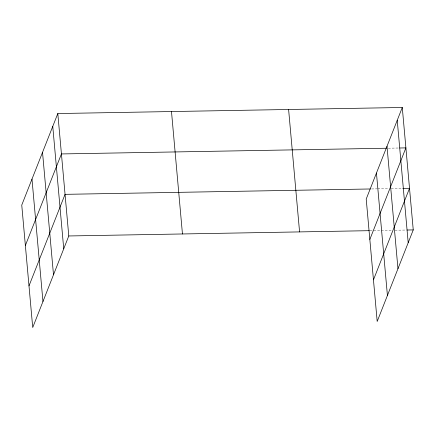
<?xml version="1.0" encoding="UTF-8"?>
<svg xmlns="http://www.w3.org/2000/svg" width="435" height="435" viewBox="0 0 435 435"><rect width="100%" height="100%" fill="white"/><g stroke="black" fill="none" stroke-linecap="round" stroke-linejoin="round"><path stroke-width="0.33" stroke-dasharray="2.17 1.63" d="M388.308 148.194L399.134 148.003M371.626 188.953L377.042 188.855M377.716 188.844L388.542 188.654M391.25 188.605L402.076 188.415M369.946 230.67L392.272 230.278M394.98 230.229L406.486 230.028"/><path stroke-width="0.65" d="M57.811 113.546L21.75 205.092L32.723 327.512L68.784 235.966L57.811 113.546L402.277 107.489L413.25 229.908L377.188 321.454L366.216 199.034L402.277 107.489M25.371 245.492L61.433 153.941L386.275 148.232M28.993 285.887L65.054 194.342L370.277 188.975M369.837 239.435L405.898 147.884L399.808 147.992M373.458 279.835L409.52 188.284L402.756 188.404M68.784 235.966L369.271 230.68M407.16 230.017L413.25 229.908M397.231 120.305L408.199 242.725M386.998 146.285L397.965 268.71M376.449 173.054L387.422 295.474M288.606 109.484L299.574 231.909M171.488 111.545L182.455 233.965M52.76 126.362L63.733 248.782M42.527 152.342L53.5 274.762M31.983 179.111L42.956 301.531"/></g></svg>
